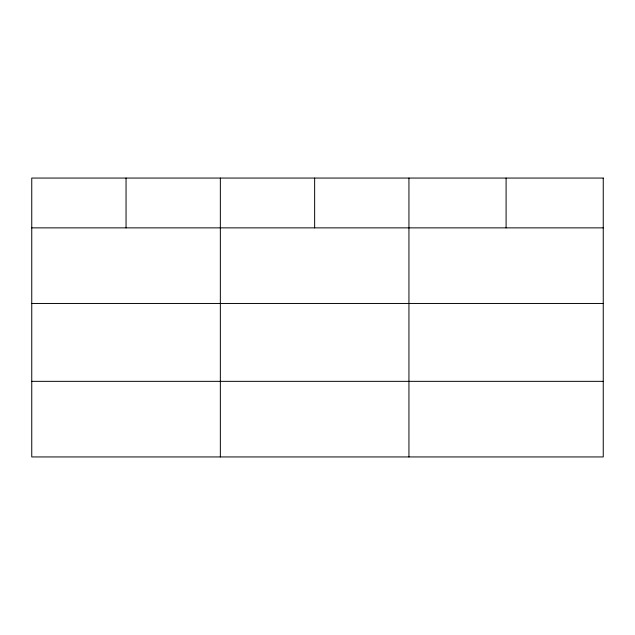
<?xml version="1.0" encoding="UTF-8"?>
<svg xmlns="http://www.w3.org/2000/svg" width="635" height="635" viewBox="0 0 635 635"><rect width="100%" height="100%" fill="white"/><g stroke="black" fill="none" stroke-linecap="round" stroke-linejoin="round"><path stroke-width="0.95" d="M31.75 227.87L603.25 227.87M31.75 303.459L603.25 303.459M31.75 381.341L603.25 381.341M506.095 178.062L506.095 227.87M408.94 178.062L408.94 456.938M314.642 178.062L314.642 227.87M220.345 178.062L220.345 456.938M126.047 178.062L126.047 227.87M603.25 178.062L31.75 178.062L31.75 456.938L603.25 456.938L603.25 178.062"/></g></svg>
